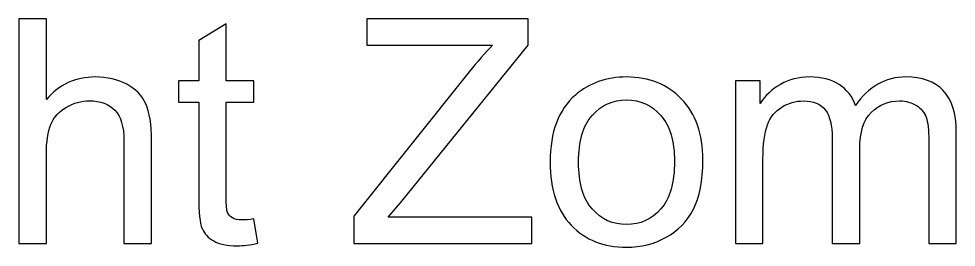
# Model space of a CAD drawing. Header units: inches. Extents: x -12 to 0.8, y -0.2 to 10.9.
# Drawn here: x -10.185 to -8.694, y 10.573 to 10.936 of the extents above; entities that cross this region are included whole.
import ezdxf

# ---------------------------------------------------------------- set-up
doc = ezdxf.new("R2010")
doc.units = ezdxf.units.IN
doc.header["$MEASUREMENT"] = 0
doc.layers.add('Layer 1', color=7, linetype='Continuous')

msp = doc.modelspace()

# ---------------------------------------------------------------- linework, layer by layer
at = {"layer": 'Layer 1', "color": 250}
for points, knots in [([(-10.1851, 10.5785), (-10.1851, 10.5785), (-10.1851, 10.9364), (-10.1851, 10.9364), (-10.1851, 10.9364), (-10.1851, 10.9364), (-10.1412, 10.9364), (-10.1412, 10.9364), (-10.1412, 10.9364), (-10.1412, 10.9364), (-10.1412, 10.808), (-10.1412, 10.808), (-10.1412, 10.808), (-10.1207, 10.8318), (-10.0948, 10.8437), (-10.0635, 10.8437), (-10.0635, 10.8437), (-10.0444, 10.8437), (-10.0277, 10.8398), (-10.0135, 10.8323), (-10.0135, 10.8323), (-9.9994, 10.8248), (-9.9892, 10.8143), (-9.9831, 10.8009), (-9.9831, 10.8009), (-9.977, 10.7876), (-9.9739, 10.7682), (-9.9739, 10.7428), (-9.9739, 10.7428), (-9.9739, 10.7428), (-9.9739, 10.5785), (-9.9739, 10.5785), (-9.9739, 10.5785), (-9.9739, 10.5785), (-10.0179, 10.5785), (-10.0179, 10.5785), (-10.0179, 10.5785), (-10.0179, 10.5785), (-10.0179, 10.7428), (-10.0179, 10.7428), (-10.0179, 10.7428), (-10.0179, 10.7648), (-10.0227, 10.7808), (-10.0322, 10.7908), (-10.0322, 10.7908), (-10.0417, 10.8008), (-10.0552, 10.8058), (-10.0726, 10.8058), (-10.0726, 10.8058), (-10.0856, 10.8058), (-10.0979, 10.8024), (-10.1094, 10.7957), (-10.1094, 10.7957), (-10.1209, 10.7889), (-10.129, 10.7798), (-10.1339, 10.7682), (-10.1339, 10.7682), (-10.1388, 10.7567), (-10.1412, 10.7407), (-10.1412, 10.7203), (-10.1412, 10.7203), (-10.1412, 10.7203), (-10.1412, 10.5785), (-10.1412, 10.5785), (-10.1412, 10.5785), (-10.1412, 10.5785), (-10.1851, 10.5785), (-10.1851, 10.5785)], [0, 0, 0, 0, 0.055556, 0.055556, 0.055556, 0.055556, 0.111111, 0.111111, 0.111111, 0.111111, 0.166667, 0.166667, 0.166667, 0.166667, 0.222222, 0.222222, 0.222222, 0.222222, 0.277778, 0.277778, 0.277778, 0.277778, 0.333333, 0.333333, 0.333333, 0.333333, 0.388889, 0.388889, 0.388889, 0.388889, 0.444444, 0.444444, 0.444444, 0.444444, 0.5, 0.5, 0.5, 0.5, 0.555556, 0.555556, 0.555556, 0.555556, 0.611111, 0.611111, 0.611111, 0.611111, 0.666667, 0.666667, 0.666667, 0.666667, 0.722222, 0.722222, 0.722222, 0.722222, 0.777778, 0.777778, 0.777778, 0.777778, 0.833333, 0.833333, 0.833333, 0.833333, 0.888889, 0.888889, 0.888889, 0.888889, 1, 1, 1, 1]), ([(-9.8111, 10.6178), (-9.8111, 10.6178), (-9.8048, 10.579), (-9.8048, 10.579), (-9.8048, 10.579), (-9.8171, 10.5764), (-9.8282, 10.5751), (-9.8379, 10.5751), (-9.8379, 10.5751), (-9.8539, 10.5751), (-9.8663, 10.5776), (-9.8751, 10.5827), (-9.8751, 10.5827), (-9.8839, 10.5877), (-9.89, 10.5943), (-9.8936, 10.6026), (-9.8936, 10.6026), (-9.8972, 10.6108), (-9.899, 10.6281), (-9.899, 10.6544), (-9.899, 10.6544), (-9.899, 10.6544), (-9.899, 10.8036), (-9.899, 10.8036), (-9.899, 10.8036), (-9.899, 10.8036), (-9.9313, 10.8036), (-9.9313, 10.8036), (-9.9313, 10.8036), (-9.9313, 10.8036), (-9.9313, 10.8378), (-9.9313, 10.8378), (-9.9313, 10.8378), (-9.9313, 10.8378), (-9.899, 10.8378), (-9.899, 10.8378), (-9.899, 10.8378), (-9.899, 10.8378), (-9.899, 10.902), (-9.899, 10.902), (-9.899, 10.902), (-9.899, 10.902), (-9.8553, 10.9283), (-9.8553, 10.9283), (-9.8553, 10.9283), (-9.8553, 10.9283), (-9.8553, 10.8378), (-9.8553, 10.8378), (-9.8553, 10.8378), (-9.8553, 10.8378), (-9.8111, 10.8378), (-9.8111, 10.8378), (-9.8111, 10.8378), (-9.8111, 10.8378), (-9.8111, 10.8036), (-9.8111, 10.8036), (-9.8111, 10.8036), (-9.8111, 10.8036), (-9.8553, 10.8036), (-9.8553, 10.8036), (-9.8553, 10.8036), (-9.8553, 10.8036), (-9.8553, 10.652), (-9.8553, 10.652), (-9.8553, 10.652), (-9.8553, 10.6394), (-9.8545, 10.6314), (-9.853, 10.6278), (-9.853, 10.6278), (-9.8514, 10.6243), (-9.8489, 10.6214), (-9.8454, 10.6193), (-9.8454, 10.6193), (-9.8419, 10.6172), (-9.8369, 10.6161), (-9.8304, 10.6161), (-9.8304, 10.6161), (-9.8255, 10.6161), (-9.8191, 10.6167), (-9.8111, 10.6178)], [0, 0, 0, 0, 0.047619, 0.047619, 0.047619, 0.047619, 0.095238, 0.095238, 0.095238, 0.095238, 0.142857, 0.142857, 0.142857, 0.142857, 0.190476, 0.190476, 0.190476, 0.190476, 0.238095, 0.238095, 0.238095, 0.238095, 0.285714, 0.285714, 0.285714, 0.285714, 0.333333, 0.333333, 0.333333, 0.333333, 0.380952, 0.380952, 0.380952, 0.380952, 0.428571, 0.428571, 0.428571, 0.428571, 0.47619, 0.47619, 0.47619, 0.47619, 0.52381, 0.52381, 0.52381, 0.52381, 0.571429, 0.571429, 0.571429, 0.571429, 0.619048, 0.619048, 0.619048, 0.619048, 0.666667, 0.666667, 0.666667, 0.666667, 0.714286, 0.714286, 0.714286, 0.714286, 0.761905, 0.761905, 0.761905, 0.761905, 0.809524, 0.809524, 0.809524, 0.809524, 0.857143, 0.857143, 0.857143, 0.857143, 0.904762, 0.904762, 0.904762, 0.904762, 1, 1, 1, 1]), ([(-9.6522, 10.5785), (-9.6522, 10.5785), (-9.6522, 10.6224), (-9.6522, 10.6224), (-9.6522, 10.6224), (-9.6522, 10.6224), (-9.4689, 10.8517), (-9.4689, 10.8517), (-9.4689, 10.8517), (-9.4558, 10.868), (-9.4434, 10.8822), (-9.4317, 10.8942), (-9.4317, 10.8942), (-9.4317, 10.8942), (-9.6314, 10.8942), (-9.6314, 10.8942), (-9.6314, 10.8942), (-9.6314, 10.8942), (-9.6314, 10.9364), (-9.6314, 10.9364), (-9.6314, 10.9364), (-9.6314, 10.9364), (-9.3751, 10.9364), (-9.3751, 10.9364), (-9.3751, 10.9364), (-9.3751, 10.9364), (-9.3751, 10.8942), (-9.3751, 10.8942), (-9.3751, 10.8942), (-9.3751, 10.8942), (-9.576, 10.6459), (-9.576, 10.6459), (-9.576, 10.6459), (-9.576, 10.6459), (-9.5978, 10.6208), (-9.5978, 10.6208), (-9.5978, 10.6208), (-9.5978, 10.6208), (-9.3692, 10.6208), (-9.3692, 10.6208), (-9.3692, 10.6208), (-9.3692, 10.6208), (-9.3692, 10.5785), (-9.3692, 10.5785), (-9.3692, 10.5785), (-9.3692, 10.5785), (-9.6522, 10.5785), (-9.6522, 10.5785)], [0, 0, 0, 0, 0.076923, 0.076923, 0.076923, 0.076923, 0.153846, 0.153846, 0.153846, 0.153846, 0.230769, 0.230769, 0.230769, 0.230769, 0.307692, 0.307692, 0.307692, 0.307692, 0.384615, 0.384615, 0.384615, 0.384615, 0.461538, 0.461538, 0.461538, 0.461538, 0.538462, 0.538462, 0.538462, 0.538462, 0.615385, 0.615385, 0.615385, 0.615385, 0.692308, 0.692308, 0.692308, 0.692308, 0.769231, 0.769231, 0.769231, 0.769231, 0.846154, 0.846154, 0.846154, 0.846154, 1, 1, 1, 1]), ([(-9.3402, 10.7082), (-9.3402, 10.7562), (-9.3269, 10.7918), (-9.3001, 10.8148), (-9.3001, 10.8148), (-9.2779, 10.834), (-9.2507, 10.8437), (-9.2186, 10.8437), (-9.2186, 10.8437), (-9.1829, 10.8437), (-9.1538, 10.832), (-9.1312, 10.8086), (-9.1312, 10.8086), (-9.1085, 10.7853), (-9.0973, 10.753), (-9.0973, 10.7118), (-9.0973, 10.7118), (-9.0973, 10.6784), (-9.1023, 10.6522), (-9.1123, 10.6331), (-9.1123, 10.6331), (-9.1223, 10.6139), (-9.1369, 10.5991), (-9.1559, 10.5885), (-9.1559, 10.5885), (-9.1751, 10.5779), (-9.1959, 10.5727), (-9.2186, 10.5727), (-9.2186, 10.5727), (-9.2549, 10.5727), (-9.2842, 10.5843), (-9.3066, 10.6076), (-9.3066, 10.6076), (-9.329, 10.6308), (-9.3402, 10.6643), (-9.3402, 10.7082)], [0, 0, 0, 0, 0.1, 0.1, 0.1, 0.1, 0.2, 0.2, 0.2, 0.2, 0.3, 0.3, 0.3, 0.3, 0.4, 0.4, 0.4, 0.4, 0.5, 0.5, 0.5, 0.5, 0.6, 0.6, 0.6, 0.6, 0.7, 0.7, 0.7, 0.7, 0.8, 0.8, 0.8, 0.8, 1, 1, 1, 1]), ([(-9.0457, 10.5785), (-9.0457, 10.5785), (-9.0457, 10.8378), (-9.0457, 10.8378), (-9.0457, 10.8378), (-9.0457, 10.8378), (-9.0064, 10.8378), (-9.0064, 10.8378), (-9.0064, 10.8378), (-9.0064, 10.8378), (-9.0064, 10.8014), (-9.0064, 10.8014), (-9.0064, 10.8014), (-8.9983, 10.8141), (-8.9874, 10.8243), (-8.9739, 10.832), (-8.9739, 10.832), (-8.9604, 10.8398), (-8.945, 10.8437), (-8.9278, 10.8437), (-8.9278, 10.8437), (-8.9086, 10.8437), (-8.8929, 10.8397), (-8.8806, 10.8317), (-8.8806, 10.8317), (-8.8683, 10.8237), (-8.8596, 10.8126), (-8.8546, 10.7983), (-8.8546, 10.7983), (-8.834, 10.8285), (-8.8074, 10.8437), (-8.7745, 10.8437), (-8.7745, 10.8437), (-8.7488, 10.8437), (-8.729, 10.8365), (-8.7152, 10.8223), (-8.7152, 10.8223), (-8.7014, 10.808), (-8.6944, 10.7861), (-8.6944, 10.7565), (-8.6944, 10.7565), (-8.6944, 10.7565), (-8.6944, 10.5785), (-8.6944, 10.5785), (-8.6944, 10.5785), (-8.6944, 10.5785), (-8.7381, 10.5785), (-8.7381, 10.5785), (-8.7381, 10.5785), (-8.7381, 10.5785), (-8.7381, 10.7418), (-8.7381, 10.7418), (-8.7381, 10.7418), (-8.7381, 10.7594), (-8.7395, 10.7721), (-8.7424, 10.7798), (-8.7424, 10.7798), (-8.7453, 10.7875), (-8.7504, 10.7938), (-8.7579, 10.7985), (-8.7579, 10.7985), (-8.7654, 10.8032), (-8.7742, 10.8056), (-8.7843, 10.8056), (-8.7843, 10.8056), (-8.8025, 10.8056), (-8.8176, 10.7995), (-8.8297, 10.7873), (-8.8297, 10.7873), (-8.8417, 10.7753), (-8.8478, 10.7558), (-8.8478, 10.7292), (-8.8478, 10.7292), (-8.8478, 10.7292), (-8.8478, 10.5785), (-8.8478, 10.5785), (-8.8478, 10.5785), (-8.8478, 10.5785), (-8.8917, 10.5785), (-8.8917, 10.5785), (-8.8917, 10.5785), (-8.8917, 10.5785), (-8.8917, 10.7469), (-8.8917, 10.7469), (-8.8917, 10.7469), (-8.8917, 10.7665), (-8.8953, 10.7812), (-8.9024, 10.7909), (-8.9024, 10.7909), (-8.9096, 10.8007), (-8.9213, 10.8056), (-8.9376, 10.8056), (-8.9376, 10.8056), (-8.9499, 10.8056), (-8.9614, 10.8023), (-8.9719, 10.7958), (-8.9719, 10.7958), (-8.9824, 10.7893), (-8.99, 10.7798), (-8.9947, 10.7673), (-8.9947, 10.7673), (-8.9994, 10.7547), (-9.0018, 10.7366), (-9.0018, 10.713), (-9.0018, 10.713), (-9.0018, 10.713), (-9.0018, 10.5785), (-9.0018, 10.5785), (-9.0018, 10.5785), (-9.0018, 10.5785), (-9.0457, 10.5785), (-9.0457, 10.5785)], [0, 0, 0, 0, 0.034483, 0.034483, 0.034483, 0.034483, 0.068966, 0.068966, 0.068966, 0.068966, 0.103448, 0.103448, 0.103448, 0.103448, 0.137931, 0.137931, 0.137931, 0.137931, 0.172414, 0.172414, 0.172414, 0.172414, 0.206897, 0.206897, 0.206897, 0.206897, 0.241379, 0.241379, 0.241379, 0.241379, 0.275862, 0.275862, 0.275862, 0.275862, 0.310345, 0.310345, 0.310345, 0.310345, 0.344828, 0.344828, 0.344828, 0.344828, 0.37931, 0.37931, 0.37931, 0.37931, 0.413793, 0.413793, 0.413793, 0.413793, 0.448276, 0.448276, 0.448276, 0.448276, 0.482759, 0.482759, 0.482759, 0.482759, 0.517241, 0.517241, 0.517241, 0.517241, 0.551724, 0.551724, 0.551724, 0.551724, 0.586207, 0.586207, 0.586207, 0.586207, 0.62069, 0.62069, 0.62069, 0.62069, 0.655172, 0.655172, 0.655172, 0.655172, 0.689655, 0.689655, 0.689655, 0.689655, 0.724138, 0.724138, 0.724138, 0.724138, 0.758621, 0.758621, 0.758621, 0.758621, 0.793103, 0.793103, 0.793103, 0.793103, 0.827586, 0.827586, 0.827586, 0.827586, 0.862069, 0.862069, 0.862069, 0.862069, 0.896552, 0.896552, 0.896552, 0.896552, 0.931034, 0.931034, 0.931034, 0.931034, 1, 1, 1, 1]), ([(-9.295, 10.7082), (-9.295, 10.6749), (-9.2878, 10.6501), (-9.2733, 10.6336), (-9.2733, 10.6336), (-9.2588, 10.617), (-9.2405, 10.6088), (-9.2186, 10.6088), (-9.2186, 10.6088), (-9.1968, 10.6088), (-9.1786, 10.6171), (-9.1641, 10.6337), (-9.1641, 10.6337), (-9.1497, 10.6503), (-9.1424, 10.6756), (-9.1424, 10.7096), (-9.1424, 10.7096), (-9.1424, 10.7417), (-9.1497, 10.766), (-9.1643, 10.7825), (-9.1643, 10.7825), (-9.1789, 10.799), (-9.1969, 10.8073), (-9.2186, 10.8073), (-9.2186, 10.8073), (-9.2405, 10.8073), (-9.2588, 10.799), (-9.2733, 10.7826), (-9.2733, 10.7826), (-9.2878, 10.7662), (-9.295, 10.7413), (-9.295, 10.7082)], [0, 0, 0, 0, 0.111111, 0.111111, 0.111111, 0.111111, 0.222222, 0.222222, 0.222222, 0.222222, 0.333333, 0.333333, 0.333333, 0.333333, 0.444444, 0.444444, 0.444444, 0.444444, 0.555556, 0.555556, 0.555556, 0.555556, 0.666667, 0.666667, 0.666667, 0.666667, 0.777778, 0.777778, 0.777778, 0.777778, 1, 1, 1, 1])]:
    msp.add_open_spline(points, degree=3, knots=knots, dxfattribs=at)
at = {"layer": 'Layer 1', "color": 250, "lineweight": 9}
for points, knots in [([(-10.1851, 10.5785), (-10.1851, 10.5785), (-10.1851, 10.9364), (-10.1851, 10.9364), (-10.1851, 10.9364), (-10.1851, 10.9364), (-10.1412, 10.9364), (-10.1412, 10.9364), (-10.1412, 10.9364), (-10.1412, 10.9364), (-10.1412, 10.808), (-10.1412, 10.808), (-10.1412, 10.808), (-10.1207, 10.8318), (-10.0948, 10.8437), (-10.0635, 10.8437), (-10.0635, 10.8437), (-10.0444, 10.8437), (-10.0277, 10.8398), (-10.0135, 10.8323), (-10.0135, 10.8323), (-9.9994, 10.8248), (-9.9892, 10.8143), (-9.9831, 10.8009), (-9.9831, 10.8009), (-9.977, 10.7876), (-9.9739, 10.7682), (-9.9739, 10.7428), (-9.9739, 10.7428), (-9.9739, 10.7428), (-9.9739, 10.5785), (-9.9739, 10.5785), (-9.9739, 10.5785), (-9.9739, 10.5785), (-10.0179, 10.5785), (-10.0179, 10.5785), (-10.0179, 10.5785), (-10.0179, 10.5785), (-10.0179, 10.7428), (-10.0179, 10.7428), (-10.0179, 10.7428), (-10.0179, 10.7648), (-10.0227, 10.7808), (-10.0322, 10.7908), (-10.0322, 10.7908), (-10.0417, 10.8008), (-10.0552, 10.8058), (-10.0726, 10.8058), (-10.0726, 10.8058), (-10.0856, 10.8058), (-10.0979, 10.8024), (-10.1094, 10.7957), (-10.1094, 10.7957), (-10.1209, 10.7889), (-10.129, 10.7798), (-10.1339, 10.7682), (-10.1339, 10.7682), (-10.1388, 10.7567), (-10.1412, 10.7407), (-10.1412, 10.7203), (-10.1412, 10.7203), (-10.1412, 10.7203), (-10.1412, 10.5785), (-10.1412, 10.5785), (-10.1412, 10.5785), (-10.1412, 10.5785), (-10.1851, 10.5785), (-10.1851, 10.5785)], [0, 0, 0, 0, 0.055556, 0.055556, 0.055556, 0.055556, 0.111111, 0.111111, 0.111111, 0.111111, 0.166667, 0.166667, 0.166667, 0.166667, 0.222222, 0.222222, 0.222222, 0.222222, 0.277778, 0.277778, 0.277778, 0.277778, 0.333333, 0.333333, 0.333333, 0.333333, 0.388889, 0.388889, 0.388889, 0.388889, 0.444444, 0.444444, 0.444444, 0.444444, 0.5, 0.5, 0.5, 0.5, 0.555556, 0.555556, 0.555556, 0.555556, 0.611111, 0.611111, 0.611111, 0.611111, 0.666667, 0.666667, 0.666667, 0.666667, 0.722222, 0.722222, 0.722222, 0.722222, 0.777778, 0.777778, 0.777778, 0.777778, 0.833333, 0.833333, 0.833333, 0.833333, 0.888889, 0.888889, 0.888889, 0.888889, 1, 1, 1, 1]), ([(-9.8111, 10.6178), (-9.8111, 10.6178), (-9.8048, 10.579), (-9.8048, 10.579), (-9.8048, 10.579), (-9.8171, 10.5764), (-9.8282, 10.5751), (-9.8379, 10.5751), (-9.8379, 10.5751), (-9.8539, 10.5751), (-9.8663, 10.5776), (-9.8751, 10.5827), (-9.8751, 10.5827), (-9.8839, 10.5877), (-9.89, 10.5943), (-9.8936, 10.6026), (-9.8936, 10.6026), (-9.8972, 10.6108), (-9.899, 10.6281), (-9.899, 10.6544), (-9.899, 10.6544), (-9.899, 10.6544), (-9.899, 10.8036), (-9.899, 10.8036), (-9.899, 10.8036), (-9.899, 10.8036), (-9.9313, 10.8036), (-9.9313, 10.8036), (-9.9313, 10.8036), (-9.9313, 10.8036), (-9.9313, 10.8378), (-9.9313, 10.8378), (-9.9313, 10.8378), (-9.9313, 10.8378), (-9.899, 10.8378), (-9.899, 10.8378), (-9.899, 10.8378), (-9.899, 10.8378), (-9.899, 10.902), (-9.899, 10.902), (-9.899, 10.902), (-9.899, 10.902), (-9.8553, 10.9283), (-9.8553, 10.9283), (-9.8553, 10.9283), (-9.8553, 10.9283), (-9.8553, 10.8378), (-9.8553, 10.8378), (-9.8553, 10.8378), (-9.8553, 10.8378), (-9.8111, 10.8378), (-9.8111, 10.8378), (-9.8111, 10.8378), (-9.8111, 10.8378), (-9.8111, 10.8036), (-9.8111, 10.8036), (-9.8111, 10.8036), (-9.8111, 10.8036), (-9.8553, 10.8036), (-9.8553, 10.8036), (-9.8553, 10.8036), (-9.8553, 10.8036), (-9.8553, 10.652), (-9.8553, 10.652), (-9.8553, 10.652), (-9.8553, 10.6394), (-9.8545, 10.6314), (-9.853, 10.6278), (-9.853, 10.6278), (-9.8514, 10.6243), (-9.8489, 10.6214), (-9.8454, 10.6193), (-9.8454, 10.6193), (-9.8419, 10.6172), (-9.8369, 10.6161), (-9.8304, 10.6161), (-9.8304, 10.6161), (-9.8255, 10.6161), (-9.8191, 10.6167), (-9.8111, 10.6178)], [0, 0, 0, 0, 0.047619, 0.047619, 0.047619, 0.047619, 0.095238, 0.095238, 0.095238, 0.095238, 0.142857, 0.142857, 0.142857, 0.142857, 0.190476, 0.190476, 0.190476, 0.190476, 0.238095, 0.238095, 0.238095, 0.238095, 0.285714, 0.285714, 0.285714, 0.285714, 0.333333, 0.333333, 0.333333, 0.333333, 0.380952, 0.380952, 0.380952, 0.380952, 0.428571, 0.428571, 0.428571, 0.428571, 0.47619, 0.47619, 0.47619, 0.47619, 0.52381, 0.52381, 0.52381, 0.52381, 0.571429, 0.571429, 0.571429, 0.571429, 0.619048, 0.619048, 0.619048, 0.619048, 0.666667, 0.666667, 0.666667, 0.666667, 0.714286, 0.714286, 0.714286, 0.714286, 0.761905, 0.761905, 0.761905, 0.761905, 0.809524, 0.809524, 0.809524, 0.809524, 0.857143, 0.857143, 0.857143, 0.857143, 0.904762, 0.904762, 0.904762, 0.904762, 1, 1, 1, 1]), ([(-9.6522, 10.5785), (-9.6522, 10.5785), (-9.6522, 10.6224), (-9.6522, 10.6224), (-9.6522, 10.6224), (-9.6522, 10.6224), (-9.4689, 10.8517), (-9.4689, 10.8517), (-9.4689, 10.8517), (-9.4558, 10.868), (-9.4434, 10.8822), (-9.4317, 10.8942), (-9.4317, 10.8942), (-9.4317, 10.8942), (-9.6314, 10.8942), (-9.6314, 10.8942), (-9.6314, 10.8942), (-9.6314, 10.8942), (-9.6314, 10.9364), (-9.6314, 10.9364), (-9.6314, 10.9364), (-9.6314, 10.9364), (-9.3751, 10.9364), (-9.3751, 10.9364), (-9.3751, 10.9364), (-9.3751, 10.9364), (-9.3751, 10.8942), (-9.3751, 10.8942), (-9.3751, 10.8942), (-9.3751, 10.8942), (-9.576, 10.6459), (-9.576, 10.6459), (-9.576, 10.6459), (-9.576, 10.6459), (-9.5978, 10.6208), (-9.5978, 10.6208), (-9.5978, 10.6208), (-9.5978, 10.6208), (-9.3692, 10.6208), (-9.3692, 10.6208), (-9.3692, 10.6208), (-9.3692, 10.6208), (-9.3692, 10.5785), (-9.3692, 10.5785), (-9.3692, 10.5785), (-9.3692, 10.5785), (-9.6522, 10.5785), (-9.6522, 10.5785)], [0, 0, 0, 0, 0.076923, 0.076923, 0.076923, 0.076923, 0.153846, 0.153846, 0.153846, 0.153846, 0.230769, 0.230769, 0.230769, 0.230769, 0.307692, 0.307692, 0.307692, 0.307692, 0.384615, 0.384615, 0.384615, 0.384615, 0.461538, 0.461538, 0.461538, 0.461538, 0.538462, 0.538462, 0.538462, 0.538462, 0.615385, 0.615385, 0.615385, 0.615385, 0.692308, 0.692308, 0.692308, 0.692308, 0.769231, 0.769231, 0.769231, 0.769231, 0.846154, 0.846154, 0.846154, 0.846154, 1, 1, 1, 1]), ([(-9.3402, 10.7082), (-9.3402, 10.7562), (-9.3269, 10.7918), (-9.3001, 10.8148), (-9.3001, 10.8148), (-9.2779, 10.834), (-9.2507, 10.8437), (-9.2186, 10.8437), (-9.2186, 10.8437), (-9.1829, 10.8437), (-9.1538, 10.832), (-9.1312, 10.8086), (-9.1312, 10.8086), (-9.1085, 10.7853), (-9.0973, 10.753), (-9.0973, 10.7118), (-9.0973, 10.7118), (-9.0973, 10.6784), (-9.1023, 10.6522), (-9.1123, 10.6331), (-9.1123, 10.6331), (-9.1223, 10.6139), (-9.1369, 10.5991), (-9.1559, 10.5885), (-9.1559, 10.5885), (-9.1751, 10.5779), (-9.1959, 10.5727), (-9.2186, 10.5727), (-9.2186, 10.5727), (-9.2549, 10.5727), (-9.2842, 10.5843), (-9.3066, 10.6076), (-9.3066, 10.6076), (-9.329, 10.6308), (-9.3402, 10.6643), (-9.3402, 10.7082)], [0, 0, 0, 0, 0.1, 0.1, 0.1, 0.1, 0.2, 0.2, 0.2, 0.2, 0.3, 0.3, 0.3, 0.3, 0.4, 0.4, 0.4, 0.4, 0.5, 0.5, 0.5, 0.5, 0.6, 0.6, 0.6, 0.6, 0.7, 0.7, 0.7, 0.7, 0.8, 0.8, 0.8, 0.8, 1, 1, 1, 1]), ([(-9.0457, 10.5785), (-9.0457, 10.5785), (-9.0457, 10.8378), (-9.0457, 10.8378), (-9.0457, 10.8378), (-9.0457, 10.8378), (-9.0064, 10.8378), (-9.0064, 10.8378), (-9.0064, 10.8378), (-9.0064, 10.8378), (-9.0064, 10.8014), (-9.0064, 10.8014), (-9.0064, 10.8014), (-8.9983, 10.8141), (-8.9874, 10.8243), (-8.9739, 10.832), (-8.9739, 10.832), (-8.9604, 10.8398), (-8.945, 10.8437), (-8.9278, 10.8437), (-8.9278, 10.8437), (-8.9086, 10.8437), (-8.8929, 10.8397), (-8.8806, 10.8317), (-8.8806, 10.8317), (-8.8683, 10.8237), (-8.8596, 10.8126), (-8.8546, 10.7983), (-8.8546, 10.7983), (-8.834, 10.8285), (-8.8074, 10.8437), (-8.7745, 10.8437), (-8.7745, 10.8437), (-8.7488, 10.8437), (-8.729, 10.8365), (-8.7152, 10.8223), (-8.7152, 10.8223), (-8.7014, 10.808), (-8.6944, 10.7861), (-8.6944, 10.7565), (-8.6944, 10.7565), (-8.6944, 10.7565), (-8.6944, 10.5785), (-8.6944, 10.5785), (-8.6944, 10.5785), (-8.6944, 10.5785), (-8.7381, 10.5785), (-8.7381, 10.5785), (-8.7381, 10.5785), (-8.7381, 10.5785), (-8.7381, 10.7418), (-8.7381, 10.7418), (-8.7381, 10.7418), (-8.7381, 10.7594), (-8.7395, 10.7721), (-8.7424, 10.7798), (-8.7424, 10.7798), (-8.7453, 10.7875), (-8.7504, 10.7938), (-8.7579, 10.7985), (-8.7579, 10.7985), (-8.7654, 10.8032), (-8.7742, 10.8056), (-8.7843, 10.8056), (-8.7843, 10.8056), (-8.8025, 10.8056), (-8.8176, 10.7995), (-8.8297, 10.7873), (-8.8297, 10.7873), (-8.8417, 10.7753), (-8.8478, 10.7558), (-8.8478, 10.7292), (-8.8478, 10.7292), (-8.8478, 10.7292), (-8.8478, 10.5785), (-8.8478, 10.5785), (-8.8478, 10.5785), (-8.8478, 10.5785), (-8.8917, 10.5785), (-8.8917, 10.5785), (-8.8917, 10.5785), (-8.8917, 10.5785), (-8.8917, 10.7469), (-8.8917, 10.7469), (-8.8917, 10.7469), (-8.8917, 10.7665), (-8.8953, 10.7812), (-8.9024, 10.7909), (-8.9024, 10.7909), (-8.9096, 10.8007), (-8.9213, 10.8056), (-8.9376, 10.8056), (-8.9376, 10.8056), (-8.9499, 10.8056), (-8.9614, 10.8023), (-8.9719, 10.7958), (-8.9719, 10.7958), (-8.9824, 10.7893), (-8.99, 10.7798), (-8.9947, 10.7673), (-8.9947, 10.7673), (-8.9994, 10.7547), (-9.0018, 10.7366), (-9.0018, 10.713), (-9.0018, 10.713), (-9.0018, 10.713), (-9.0018, 10.5785), (-9.0018, 10.5785), (-9.0018, 10.5785), (-9.0018, 10.5785), (-9.0457, 10.5785), (-9.0457, 10.5785)], [0, 0, 0, 0, 0.034483, 0.034483, 0.034483, 0.034483, 0.068966, 0.068966, 0.068966, 0.068966, 0.103448, 0.103448, 0.103448, 0.103448, 0.137931, 0.137931, 0.137931, 0.137931, 0.172414, 0.172414, 0.172414, 0.172414, 0.206897, 0.206897, 0.206897, 0.206897, 0.241379, 0.241379, 0.241379, 0.241379, 0.275862, 0.275862, 0.275862, 0.275862, 0.310345, 0.310345, 0.310345, 0.310345, 0.344828, 0.344828, 0.344828, 0.344828, 0.37931, 0.37931, 0.37931, 0.37931, 0.413793, 0.413793, 0.413793, 0.413793, 0.448276, 0.448276, 0.448276, 0.448276, 0.482759, 0.482759, 0.482759, 0.482759, 0.517241, 0.517241, 0.517241, 0.517241, 0.551724, 0.551724, 0.551724, 0.551724, 0.586207, 0.586207, 0.586207, 0.586207, 0.62069, 0.62069, 0.62069, 0.62069, 0.655172, 0.655172, 0.655172, 0.655172, 0.689655, 0.689655, 0.689655, 0.689655, 0.724138, 0.724138, 0.724138, 0.724138, 0.758621, 0.758621, 0.758621, 0.758621, 0.793103, 0.793103, 0.793103, 0.793103, 0.827586, 0.827586, 0.827586, 0.827586, 0.862069, 0.862069, 0.862069, 0.862069, 0.896552, 0.896552, 0.896552, 0.896552, 0.931034, 0.931034, 0.931034, 0.931034, 1, 1, 1, 1]), ([(-9.295, 10.7082), (-9.295, 10.6749), (-9.2878, 10.6501), (-9.2733, 10.6336), (-9.2733, 10.6336), (-9.2588, 10.617), (-9.2405, 10.6088), (-9.2186, 10.6088), (-9.2186, 10.6088), (-9.1968, 10.6088), (-9.1786, 10.6171), (-9.1641, 10.6337), (-9.1641, 10.6337), (-9.1497, 10.6503), (-9.1424, 10.6756), (-9.1424, 10.7096), (-9.1424, 10.7096), (-9.1424, 10.7417), (-9.1497, 10.766), (-9.1643, 10.7825), (-9.1643, 10.7825), (-9.1789, 10.799), (-9.1969, 10.8073), (-9.2186, 10.8073), (-9.2186, 10.8073), (-9.2405, 10.8073), (-9.2588, 10.799), (-9.2733, 10.7826), (-9.2733, 10.7826), (-9.2878, 10.7662), (-9.295, 10.7413), (-9.295, 10.7082)], [0, 0, 0, 0, 0.111111, 0.111111, 0.111111, 0.111111, 0.222222, 0.222222, 0.222222, 0.222222, 0.333333, 0.333333, 0.333333, 0.333333, 0.444444, 0.444444, 0.444444, 0.444444, 0.555556, 0.555556, 0.555556, 0.555556, 0.666667, 0.666667, 0.666667, 0.666667, 0.777778, 0.777778, 0.777778, 0.777778, 1, 1, 1, 1])]:
    msp.add_open_spline(points, degree=3, knots=knots, dxfattribs=at)

doc.saveas('drawing.dxf')
